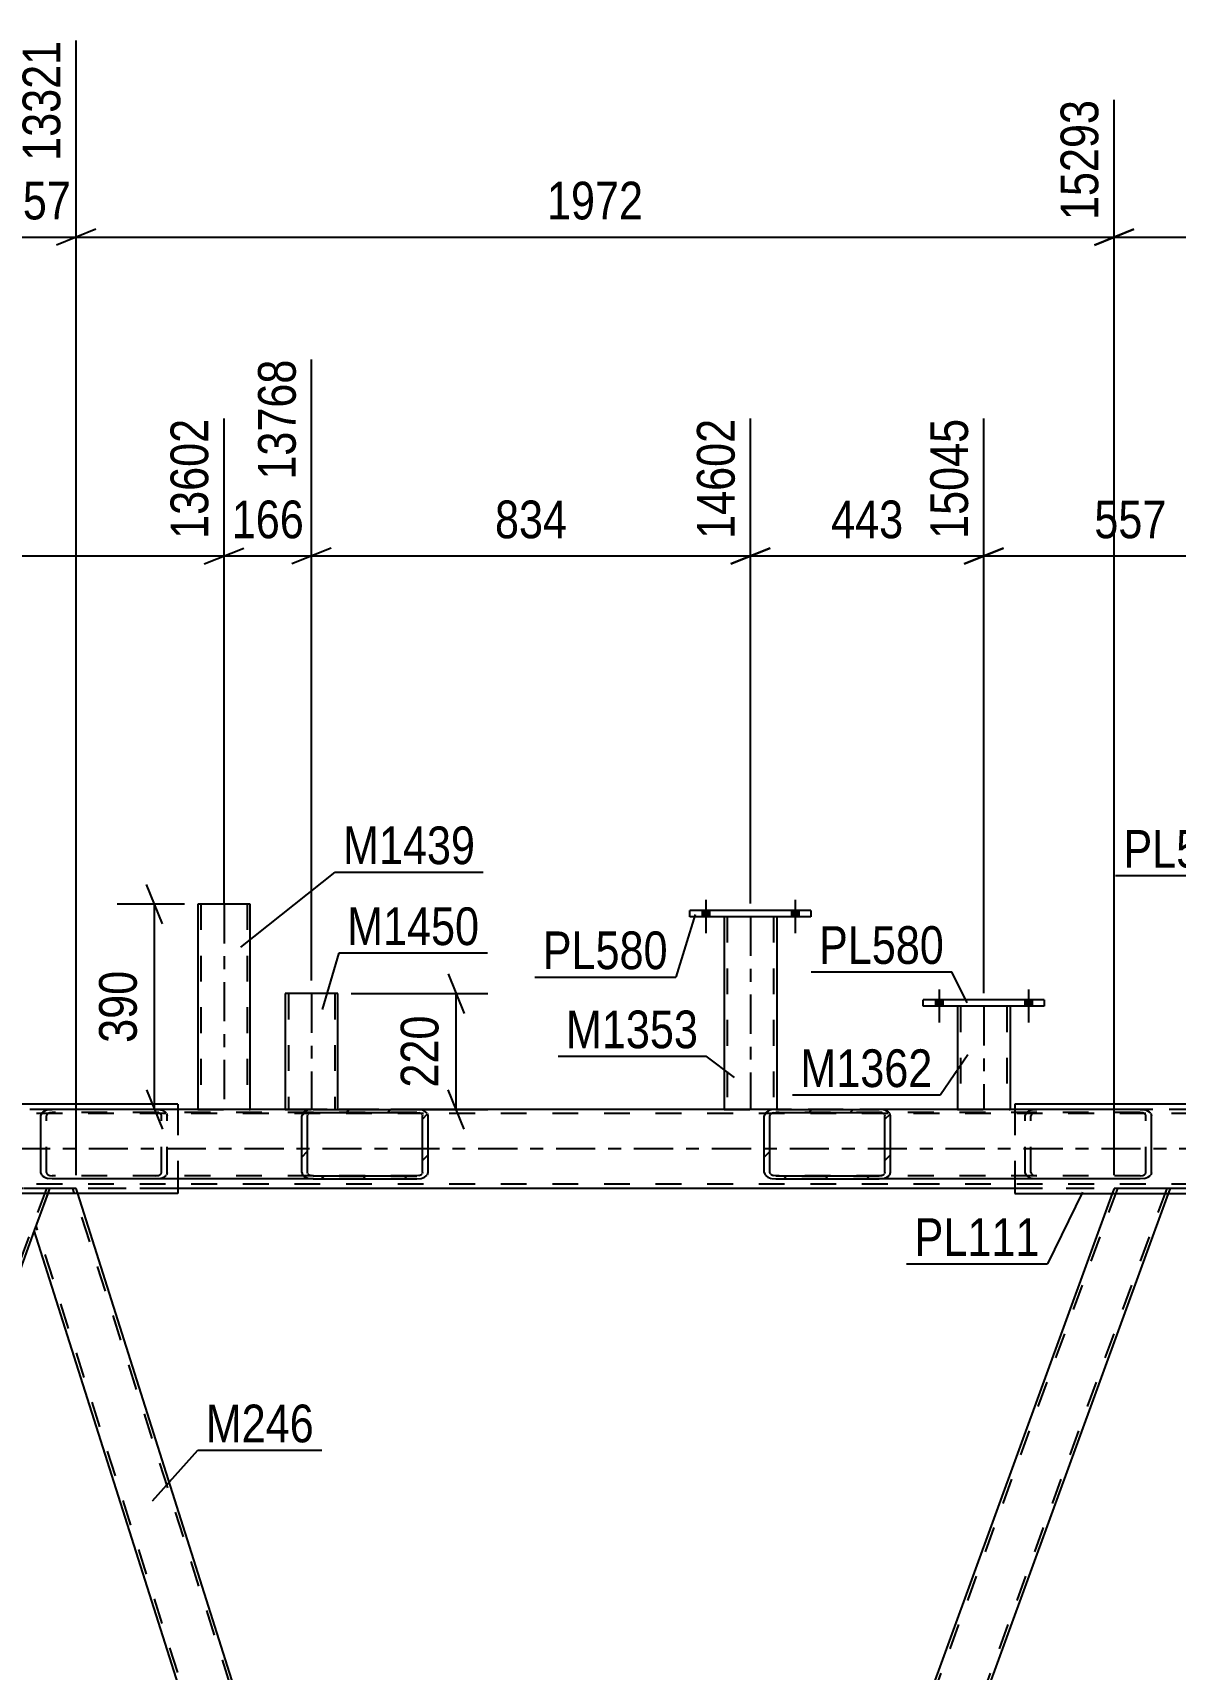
# Model space of a CAD drawing. Header units: millimetres. Extents: x -853 to 336, y -866 to -25.
# Drawn here: x -223.3 to -136.5, y -319.9 to -195.5 of the extents above; entities that cross this region are included whole.
import ezdxf

# ---------------------------------------------------------------- set-up
doc = ezdxf.new("R2010")
doc.units = ezdxf.units.MM
doc.linetypes.add('DXK_LINE_DOT2', pattern=[3.9198, 1.9599, -1.9599])
doc.linetypes.add('DXK_LINE_DOT3', pattern=[5.9187, 2.979, -0.9799, 0.9799, -0.9799])
doc.styles.add('Arial Narrow', font='ARIALN.TTF', dxfattribs={"height": 0.2})

# ---------------------------------------------------------------- blocks, each defined once
blk = doc.blocks.new('Part-570393679-12354 - 12244')
at = {"color": 2, "linetype": 'Continuous'}
for p, q in [((-170.8, -262.67), (-170.8, -277.31)), ((-166.8, -262.67), (-166.8, -277.31))]:
    blk.add_line(p, q, dxfattribs=at)
at = {"color": 7, "linetype": 'DXK_LINE_DOT2'}
for p, q in [((-166.8, -262.67), (-170.8, -262.67)), ((-170.76, -262.67), (-170.8, -262.67)), ((-170.56, -262.67), (-170.56, -277.31)), ((-167.04, -262.67), (-167.04, -277.31)), ((-170.8, -277.31), (-170.8, -277.31)), ((-170.8, -277.31), (-166.8, -277.31)), ((-166.8, -277.31), (-166.8, -277.31)), ((-166.8, -277.31), (-166.8, -277.31))]:
    blk.add_line(p, q, dxfattribs=at)
at = {"color": 7, "linetype": 'DXK_LINE_DOT3'}
blk.add_line((-168.8, -262.67), (-168.8, -277.31), dxfattribs=at)
blk = doc.blocks.new('Part-570393679-12387 - 12244')
at = {"color": 2, "linetype": 'Continuous'}
for p, q in [((-200.15, -268.51), (-204.15, -268.51)), ((-204.15, -268.51), (-204.15, -277.31)), ((-200.15, -277.31), (-200.15, -268.51))]:
    blk.add_line(p, q, dxfattribs=at)
at = {"color": 7, "linetype": 'DXK_LINE_DOT2'}
for p, q in [((-203.91, -268.51), (-203.91, -277.31)), ((-203.91, -268.51), (-203.89, -268.51)), ((-200.39, -268.51), (-200.39, -277.31)), ((-204.15, -277.31), (-204.15, -277.31)), ((-204.15, -277.31), (-200.15, -277.31)), ((-200.15, -277.31), (-200.15, -277.31)), ((-200.15, -277.31), (-200.15, -277.31))]:
    blk.add_line(p, q, dxfattribs=at)
at = {"color": 7, "linetype": 'DXK_LINE_DOT3'}
blk.add_line((-202.15, -268.51), (-202.15, -277.31), dxfattribs=at)
blk = doc.blocks.new('Part-570393679-12342 - 12244')
at = {"color": 2, "linetype": 'Continuous'}
for p, q in [((-206.8, -261.71), (-210.8, -261.71)), ((-210.8, -261.71), (-210.8, -277.31)), ((-206.8, -277.31), (-206.8, -261.71))]:
    blk.add_line(p, q, dxfattribs=at)
at = {"color": 7, "linetype": 'DXK_LINE_DOT2'}
for p, q in [((-210.56, -261.71), (-210.56, -277.31)), ((-210.56, -261.71), (-210.54, -261.71)), ((-210.54, -261.71), (-210.5, -261.71)), ((-210.5, -261.71), (-210.49, -261.71)), ((-207.04, -261.71), (-207.04, -277.31)), ((-210.8, -277.31), (-210.8, -277.31)), ((-210.8, -277.31), (-206.8, -277.31)), ((-206.8, -277.31), (-206.8, -277.31)), ((-206.8, -277.31), (-206.8, -277.31))]:
    blk.add_line(p, q, dxfattribs=at)
at = {"color": 7, "linetype": 'DXK_LINE_DOT3'}
blk.add_line((-208.8, -261.71), (-208.8, -277.31), dxfattribs=at)
blk = doc.blocks.new('Part-570393679-12349 - 12244')
at = {"color": 2, "linetype": 'Continuous'}
for p, q in [((-164.2, -262.19), (-173.4, -262.19)), ((-173.4, -262.67), (-173.4, -262.19)), ((-164.2, -262.19), (-164.2, -262.67)), ((-164.2, -262.67), (-173.4, -262.67))]:
    blk.add_line(p, q, dxfattribs=at)
blk = doc.blocks.new('Part-570393679-12443 - 12244')
at = {"color": 7, "linetype": 'DXK_LINE_DOT2'}
for p, q in [((-87.28, -277.31), (-742.57, -277.31)), ((-194.16, -277.31), (-252.01, -277.31)), ((-127.18, -277.31), (-166.88, -277.31)), ((-79.97, -277.63), (-752.89, -277.63)), ((-79.97, -282.99), (-752.89, -282.99)), ((-79.97, -283.31), (-742.57, -283.31)), ((-212.31, -283.31), (-233.86, -283.31)), ((-127.18, -283.31), (-148.72, -283.31))]:
    blk.add_line(p, q, dxfattribs=at)
at = {"color": 2, "linetype": 'Continuous'}
for p, q in [((-166.88, -277.31), (-194.16, -277.31)), ((-148.72, -283.31), (-212.31, -283.31))]:
    blk.add_line(p, q, dxfattribs=at)
at = {"color": 7, "linetype": 'DXK_LINE_DOT3'}
blk.add_line((-79.97, -280.31), (-752.89, -280.31), dxfattribs=at)
blk = doc.blocks.new('Part-570393679-12597 - 12244')
at = {"color": 2, "linetype": 'Continuous'}
for p, q in [((-146.47, -268.99), (-155.67, -268.99)), ((-155.67, -269.47), (-155.67, -268.99)), ((-146.47, -269.47), (-155.67, -269.47)), ((-146.47, -268.99), (-146.47, -269.47))]:
    blk.add_line(p, q, dxfattribs=at)
blk = doc.blocks.new('Part-570393679-12602 - 12244')
at = {"color": 2, "linetype": 'Continuous'}
for p, q in [((-153.07, -269.47), (-153.07, -277.31)), ((-149.07, -269.47), (-149.07, -277.31))]:
    blk.add_line(p, q, dxfattribs=at)
at = {"color": 7, "linetype": 'DXK_LINE_DOT2'}
for p, q in [((-149.07, -269.47), (-153.07, -269.47)), ((-153.03, -269.47), (-153.07, -269.47)), ((-152.83, -269.47), (-152.83, -277.31)), ((-149.31, -269.47), (-149.31, -277.31)), ((-153.07, -277.31), (-153.07, -277.31)), ((-153.07, -277.31), (-149.07, -277.31)), ((-149.07, -277.31), (-149.07, -277.31)), ((-149.07, -277.31), (-149.07, -277.31))]:
    blk.add_line(p, q, dxfattribs=at)
at = {"color": 7, "linetype": 'DXK_LINE_DOT3'}
blk.add_line((-151.07, -269.47), (-151.07, -277.31), dxfattribs=at)
blk = doc.blocks.new('Bolt-570393679-12637 - 12244')
at = {"linetype": 'Continuous'}
for points in [[(-171.92, -262.19), (-172.48, -262.19), (-172.48, -262.67), (-171.92, -262.67)], [(-171.92, -262.19), (-172.48, -262.19), (-172.48, -262.67), (-171.92, -262.67)], [(-165.12, -262.19), (-165.68, -262.19), (-165.68, -262.67), (-165.12, -262.67)], [(-165.12, -262.19), (-165.68, -262.19), (-165.68, -262.67), (-165.12, -262.67)]]:
    blk.add_hatch(color=1, dxfattribs=at).paths.add_polyline_path(points)
at = {"color": 1, "linetype": 'Continuous'}
for p, q in [((-172.48, -262.19), (-172.48, -262.67)), ((-172.48, -262.19), (-172.48, -262.67)), ((-172.2, -261.39), (-172.2, -263.91)), ((-172.2, -261.39), (-172.2, -263.91)), ((-171.92, -262.19), (-171.92, -262.67)), ((-171.92, -262.19), (-171.92, -262.67)), ((-165.68, -262.19), (-165.68, -262.67)), ((-165.68, -262.19), (-165.68, -262.67)), ((-165.4, -261.39), (-165.4, -263.91)), ((-165.4, -261.39), (-165.4, -263.91)), ((-165.12, -262.19), (-165.12, -262.67)), ((-165.12, -262.19), (-165.12, -262.67))]:
    blk.add_line(p, q, dxfattribs=at)
blk = doc.blocks.new('Part-570393679-12944 - 12244')
at = {"color": 2, "linetype": 'Continuous'}
for p, q in [((-148.72, -276.91), (-148.72, -277.31)), ((-127.18, -276.91), (-148.72, -276.91)), ((-127.18, -283.71), (-127.18, -276.91)), ((-148.72, -282.59), (-148.72, -283.71)), ((-148.72, -283.71), (-127.18, -283.71))]:
    blk.add_line(p, q, dxfattribs=at)
at = {"color": 7, "linetype": 'DXK_LINE_DOT2'}
blk.add_line((-148.72, -277.31), (-148.72, -282.59), dxfattribs=at)
blk = doc.blocks.new('Bolt-570393679-12654 - 12244')
at = {"linetype": 'Continuous'}
for points in [[(-154.19, -268.99), (-154.75, -268.99), (-154.75, -269.47), (-154.19, -269.47)], [(-154.19, -268.99), (-154.75, -268.99), (-154.75, -269.47), (-154.19, -269.47)], [(-147.39, -268.99), (-147.95, -268.99), (-147.95, -269.47), (-147.39, -269.47)], [(-147.39, -268.99), (-147.95, -268.99), (-147.95, -269.47), (-147.39, -269.47)]]:
    blk.add_hatch(color=1, dxfattribs=at).paths.add_polyline_path(points)
at = {"color": 1, "linetype": 'Continuous'}
for p, q in [((-154.47, -268.19), (-154.47, -270.71)), ((-154.47, -268.19), (-154.47, -270.71)), ((-147.67, -268.19), (-147.67, -270.71)), ((-147.67, -268.19), (-147.67, -270.71)), ((-154.75, -268.99), (-154.75, -269.47)), ((-154.75, -268.99), (-154.75, -269.47)), ((-154.19, -268.99), (-154.19, -269.47)), ((-154.19, -268.99), (-154.19, -269.47)), ((-147.95, -268.99), (-147.95, -269.47)), ((-147.95, -268.99), (-147.95, -269.47)), ((-147.39, -268.99), (-147.39, -269.47)), ((-147.39, -268.99), (-147.39, -269.47))]:
    blk.add_line(p, q, dxfattribs=at)
blk = doc.blocks.new('Part-570393679-12679 - 12244')
at = {"color": 7, "linetype": 'DXK_LINE_DOT2'}
for p, q in [((-222.05, -283.31), (-222.19, -283.71)), ((-220.04, -283.31), (-222.05, -283.31)), ((-183.45, -399.47), (-220.29, -283.31)), ((-219.91, -283.71), (-220.04, -283.31)), ((-186.25, -402.31), (-223.08, -286.15)), ((-186.5, -402.31), (-186.62, -401.91)), ((-184.48, -402.31), (-186.5, -402.31)), ((-184.34, -401.91), (-184.48, -402.31))]:
    blk.add_line(p, q, dxfattribs=at)
at = {"color": 2, "linetype": 'Continuous'}
for p, q in [((-222.19, -283.71), (-223.22, -286.51)), ((-183.32, -399.1), (-219.91, -283.71)), ((-186.62, -401.91), (-223.22, -286.51)), ((-183.32, -399.1), (-184.34, -401.91))]:
    blk.add_line(p, q, dxfattribs=at)
blk = doc.blocks.new('Part-570393679-12695 - 12244')
at = {"color": 7, "linetype": 'DXK_LINE_DOT2'}
for p, q in [((-226.05, -283.31), (-269.36, -402.31)), ((-222.3, -283.31), (-265.62, -402.31)), ((-226.31, -283.31), (-226.45, -283.71)), ((-222.05, -283.31), (-226.31, -283.31)), ((-226.31, -283.31), (-226.27, -283.31)), ((-222.05, -283.31), (-223.22, -286.51)), ((-268.45, -399.1), (-269.62, -402.31)), ((-265.36, -402.31), (-269.62, -402.31)), ((-265.22, -401.91), (-265.36, -402.31))]:
    blk.add_line(p, q, dxfattribs=at)
at = {"color": 2, "linetype": 'Continuous'}
for p, q in [((-226.45, -283.71), (-268.45, -399.1)), ((-223.22, -286.51), (-265.22, -401.91))]:
    blk.add_line(p, q, dxfattribs=at)
blk = doc.blocks.new('Part-570393679-12703 - 12244')
at = {"color": 7, "linetype": 'DXK_LINE_DOT2'}
for p, q in [((-140.92, -283.31), (-184.23, -402.31)), ((-137.17, -283.31), (-180.48, -402.31)), ((-141.17, -283.31), (-141.32, -283.71)), ((-136.92, -283.31), (-141.17, -283.31)), ((-141.17, -283.31), (-141.13, -283.31)), ((-136.92, -283.31), (-137.06, -283.71)), ((-183.32, -399.1), (-184.48, -402.31)), ((-180.23, -402.31), (-184.48, -402.31)), ((-180.08, -401.91), (-180.23, -402.31))]:
    blk.add_line(p, q, dxfattribs=at)
at = {"color": 2, "linetype": 'Continuous'}
for p, q in [((-141.32, -283.71), (-183.32, -399.1)), ((-137.06, -283.71), (-180.08, -401.91))]:
    blk.add_line(p, q, dxfattribs=at)
blk = doc.blocks.new('Part-570393679-12706 - 12244')
at = {"linetype": 'Continuous'}
h = blk.add_hatch(dxfattribs=at)
h.set_pattern_fill('', scale=0.7, style=0, pattern_type=0)
h.set_pattern_definition([(45, (-167.7536, -277.7892), (-1.57154, 1.57154), [])])
h.paths.add_polyline_path([(-167.69, -277.61), (-167.75, -277.79), (-167.75, -282.11), (-167.69, -282.29), (-167.5, -282.45), (-167.21, -282.55), (-166.88, -282.59), (-159.02, -282.59), (-158.68, -282.55), (-158.4, -282.45), (-158.21, -282.29), (-158.15, -282.11), (-158.15, -277.79), (-158.21, -277.61), (-158.4, -277.45), (-158.68, -277.35), (-159.02, -277.31), (-166.88, -277.31), (-167.21, -277.35), (-167.5, -277.45)])
h.paths.add_polyline_path([(-167.05, -277.57), (-166.88, -277.55), (-159.02, -277.55), (-158.85, -277.57), (-158.71, -277.62), (-158.62, -277.7), (-158.58, -277.79), (-158.58, -282.11), (-158.62, -282.2), (-158.71, -282.28), (-158.85, -282.33), (-159.02, -282.35), (-166.88, -282.35), (-167.05, -282.33), (-167.19, -282.28), (-167.28, -282.2), (-167.32, -282.11), (-167.32, -277.79), (-167.28, -277.7), (-167.19, -277.62)])
at = {"color": 2, "linetype": 'Continuous'}
for p, q in [((-166.88, -277.31), (-167.21, -277.35)), ((-166.88, -277.31), (-159.02, -277.31)), ((-139.19, -277.31), (-159.02, -277.31)), ((-158.68, -277.35), (-159.02, -277.31)), ((-139.19, -277.31), (-138.86, -277.35)), ((-167.69, -277.61), (-167.75, -277.79)), ((-167.75, -282.11), (-167.75, -277.79)), ((-167.32, -277.79), (-167.28, -277.7)), ((-167.32, -282.11), (-167.32, -277.79)), ((-167.05, -277.57), (-166.88, -277.55)), ((-166.88, -277.55), (-159.02, -277.55)), ((-159.02, -277.55), (-158.85, -277.57)), ((-158.62, -277.7), (-158.58, -277.79)), ((-158.58, -282.11), (-158.58, -277.79)), ((-158.15, -277.79), (-158.21, -277.61)), ((-158.15, -282.11), (-158.15, -277.79)), ((-138.38, -277.61), (-138.32, -277.79)), ((-138.32, -282.11), (-138.32, -277.79)), ((-167.75, -282.11), (-167.69, -282.29)), ((-167.28, -282.2), (-167.32, -282.11)), ((-158.58, -282.11), (-158.62, -282.2)), ((-158.21, -282.29), (-158.15, -282.11)), ((-138.32, -282.11), (-138.38, -282.29)), ((-167.21, -282.55), (-166.88, -282.59)), ((-166.88, -282.35), (-167.05, -282.33)), ((-166.88, -282.35), (-159.02, -282.35)), ((-166.88, -282.59), (-159.02, -282.59)), ((-158.85, -282.33), (-159.02, -282.35)), ((-159.02, -282.59), (-158.68, -282.55)), ((-139.19, -282.59), (-159.02, -282.59)), ((-138.86, -282.55), (-139.19, -282.59))]:
    blk.add_line(p, q, dxfattribs=at)
at = {"color": 7, "linetype": 'DXK_LINE_DOT2'}
for p, q in [((-166.88, -277.31), (-159.02, -277.31)), ((-147.39, -277.35), (-147.05, -277.31)), ((-139.19, -277.55), (-166.88, -277.55)), ((-147.92, -277.79), (-147.86, -277.61)), ((-147.92, -282.11), (-147.92, -277.79)), ((-147.45, -277.7), (-147.49, -277.79)), ((-147.49, -282.11), (-147.49, -277.79)), ((-147.05, -277.55), (-147.22, -277.57)), ((-139.02, -277.57), (-139.19, -277.55)), ((-138.75, -277.79), (-138.79, -277.7)), ((-138.75, -282.11), (-138.75, -277.79)), ((-147.86, -282.29), (-147.92, -282.11)), ((-147.49, -282.11), (-147.45, -282.2)), ((-138.79, -282.2), (-138.75, -282.11)), ((-139.19, -282.35), (-166.88, -282.35)), ((-159.02, -282.59), (-166.88, -282.59)), ((-147.05, -282.59), (-147.39, -282.55)), ((-147.22, -282.33), (-147.05, -282.35)), ((-139.19, -282.35), (-139.02, -282.33))]:
    blk.add_line(p, q, dxfattribs=at)
at = {"color": 2, "linetype": 'Continuous'}
for centre, radius, start, end in [((-167.08, -278.15), 0.817, 99.5182, 138.0639), ((-158.82, -278.15), 0.817, 41.9363, 80.4819), ((-138.99, -278.15), 0.817, 41.9363, 80.4819), ((-166.98, -277.97), 0.409, 99.5182, 138.0639), ((-158.92, -277.97), 0.409, 41.9363, 80.4819), ((-167.08, -281.75), 0.817, 221.9363, 260.4819), ((-166.98, -281.93), 0.409, 221.9363, 260.4819), ((-158.92, -281.93), 0.409, 279.5182, 318.0639), ((-158.82, -281.75), 0.817, 279.5182, 318.0639), ((-138.99, -281.75), 0.817, 279.5182, 318.0639)]:
    blk.add_arc(centre, radius, start, end, dxfattribs=at)
at = {"color": 7, "linetype": 'DXK_LINE_DOT2'}
for centre, radius, start, end in [((-147.25, -278.15), 0.817, 99.5182, 138.0639), ((-147.15, -277.97), 0.409, 99.5182, 138.0639), ((-139.09, -277.97), 0.409, 41.9363, 80.4819), ((-147.25, -281.75), 0.817, 221.9363, 260.4819), ((-147.15, -281.93), 0.409, 221.9363, 260.4819), ((-139.09, -281.93), 0.409, 279.5182, 318.0639)]:
    blk.add_arc(centre, radius, start, end, dxfattribs=at)
blk = doc.blocks.new('Part-570393679-12799 - 12244')
at = {"linetype": 'Continuous'}
h = blk.add_hatch(dxfattribs=at)
h.set_pattern_fill('', scale=0.7, style=0, pattern_type=0)
h.set_pattern_definition([(45, (-202.8916, -277.7892), (-1.57154, 1.57154), [])])
h.paths.add_polyline_path([(-202.83, -277.61), (-202.89, -277.79), (-202.89, -282.11), (-202.83, -282.29), (-202.64, -282.45), (-202.35, -282.55), (-202.02, -282.59), (-194.16, -282.59), (-193.82, -282.55), (-193.54, -282.45), (-193.35, -282.29), (-193.28, -282.11), (-193.28, -277.79), (-193.35, -277.61), (-193.54, -277.45), (-193.82, -277.35), (-194.16, -277.31), (-202.02, -277.31), (-202.35, -277.35), (-202.64, -277.45)])
h.paths.add_polyline_path([(-202.19, -277.57), (-202.02, -277.55), (-194.16, -277.55), (-193.99, -277.57), (-193.85, -277.62), (-193.75, -277.7), (-193.72, -277.79), (-193.72, -282.11), (-193.75, -282.2), (-193.85, -282.28), (-193.99, -282.33), (-194.16, -282.35), (-202.02, -282.35), (-202.19, -282.33), (-202.33, -282.28), (-202.42, -282.2), (-202.45, -282.11), (-202.45, -277.79), (-202.42, -277.7), (-202.33, -277.62)])
at = {"color": 2, "linetype": 'Continuous'}
for p, q in [((-222.18, -277.35), (-221.85, -277.31)), ((-202.02, -277.31), (-221.85, -277.31)), ((-202.02, -277.31), (-202.35, -277.35)), ((-202.02, -277.31), (-194.16, -277.31)), ((-193.82, -277.35), (-194.16, -277.31)), ((-222.72, -277.79), (-222.65, -277.61)), ((-222.72, -282.11), (-222.72, -277.79)), ((-202.83, -277.61), (-202.89, -277.79)), ((-202.89, -282.11), (-202.89, -277.79)), ((-202.45, -277.79), (-202.42, -277.7)), ((-202.45, -282.11), (-202.45, -277.79)), ((-202.19, -277.57), (-202.02, -277.55)), ((-202.02, -277.55), (-194.16, -277.55)), ((-194.16, -277.55), (-193.99, -277.57)), ((-193.75, -277.7), (-193.72, -277.79)), ((-193.72, -282.11), (-193.72, -277.79)), ((-193.28, -277.79), (-193.35, -277.61)), ((-193.28, -282.11), (-193.28, -277.79)), ((-222.65, -282.29), (-222.72, -282.11)), ((-202.89, -282.11), (-202.83, -282.29)), ((-202.42, -282.2), (-202.45, -282.11)), ((-193.72, -282.11), (-193.75, -282.2)), ((-193.35, -282.29), (-193.28, -282.11)), ((-221.85, -282.59), (-222.18, -282.55)), ((-202.02, -282.59), (-221.85, -282.59)), ((-202.35, -282.55), (-202.02, -282.59)), ((-202.02, -282.35), (-202.19, -282.33)), ((-202.02, -282.35), (-194.16, -282.35)), ((-202.02, -282.59), (-194.16, -282.59)), ((-193.99, -282.33), (-194.16, -282.35)), ((-194.16, -282.59), (-193.82, -282.55))]:
    blk.add_line(p, q, dxfattribs=at)
at = {"color": 7, "linetype": 'DXK_LINE_DOT2'}
for p, q in [((-213.99, -277.31), (-213.65, -277.35)), ((-194.16, -277.31), (-202.02, -277.31)), ((-222.25, -277.7), (-222.28, -277.79)), ((-222.28, -282.11), (-222.28, -277.79)), ((-221.85, -277.55), (-222.01, -277.57)), ((-194.16, -277.55), (-221.85, -277.55)), ((-213.82, -277.57), (-213.99, -277.55)), ((-213.55, -277.79), (-213.58, -277.7)), ((-213.55, -282.11), (-213.55, -277.79)), ((-213.18, -277.61), (-213.11, -277.79)), ((-213.11, -282.11), (-213.11, -277.79)), ((-222.28, -282.11), (-222.25, -282.2)), ((-213.58, -282.2), (-213.55, -282.11)), ((-213.11, -282.11), (-213.18, -282.29)), ((-222.01, -282.33), (-221.85, -282.35)), ((-194.16, -282.35), (-221.85, -282.35)), ((-213.99, -282.35), (-213.82, -282.33)), ((-213.65, -282.55), (-213.99, -282.59)), ((-194.16, -282.59), (-202.02, -282.59))]:
    blk.add_line(p, q, dxfattribs=at)
at = {"color": 2, "linetype": 'Continuous'}
for centre, radius, start, end in [((-222.05, -278.15), 0.817, 99.5182, 138.0639), ((-202.22, -278.15), 0.817, 99.5182, 138.0639), ((-193.96, -278.15), 0.817, 41.9363, 80.4819), ((-202.12, -277.97), 0.409, 99.5182, 138.0639), ((-194.06, -277.97), 0.409, 41.9363, 80.4819), ((-222.05, -281.75), 0.817, 221.9363, 260.4819), ((-202.22, -281.75), 0.817, 221.9363, 260.4819), ((-202.12, -281.93), 0.409, 221.9363, 260.4819), ((-194.06, -281.93), 0.409, 279.5182, 318.0639), ((-193.96, -281.75), 0.817, 279.5182, 318.0639)]:
    blk.add_arc(centre, radius, start, end, dxfattribs=at)
at = {"color": 7, "linetype": 'DXK_LINE_DOT2'}
for centre, radius, start, end in [((-213.79, -278.15), 0.817, 41.9363, 80.4819), ((-221.95, -277.97), 0.409, 99.5182, 138.0639), ((-213.89, -277.97), 0.409, 41.9363, 80.4819), ((-221.95, -281.93), 0.409, 221.9363, 260.4819), ((-213.89, -281.93), 0.409, 279.5182, 318.0639), ((-213.79, -281.75), 0.817, 279.5182, 318.0639)]:
    blk.add_arc(centre, radius, start, end, dxfattribs=at)
blk = doc.blocks.new('Part-570393679-12939 - 12244')
at = {"color": 2, "linetype": 'Continuous'}
for p, q in [((-233.86, -276.91), (-233.86, -277.31)), ((-212.31, -276.91), (-233.86, -276.91)), ((-212.31, -276.91), (-212.31, -277.31)), ((-233.86, -282.59), (-233.86, -283.71)), ((-212.31, -282.59), (-212.31, -283.71)), ((-212.31, -283.71), (-233.86, -283.71))]:
    blk.add_line(p, q, dxfattribs=at)
at = {"color": 7, "linetype": 'DXK_LINE_DOT2'}
for p, q in [((-233.86, -277.31), (-233.86, -282.59)), ((-212.31, -277.31), (-212.31, -282.59))]:
    blk.add_line(p, q, dxfattribs=at)
blk = doc.blocks.new('StraightDimension-570393679-19883 - 12244')
at = {"color": 7, "linetype": 'Continuous'}
for p, q in [((-202.15, -267.51), (-202.15, -220.31)), ((-208.8, -261.67), (-208.8, -224.81)), ((-210.3, -235.85), (-207.3, -234.65)), ((-200.65, -234.65), (-203.65, -235.85)), ((-208.8, -235.25), (-202.15, -235.25))]:
    blk.add_line(p, q, dxfattribs=at)
at = {"color": 0}
blk.add_wipeout([(-202.13, -234.5), (-202.13, -230.3), (-208.81, -230.3), (-208.81, -234.5)], dxfattribs=at)
at = {"color": 3, "style": 'Arial Narrow'}
blk.add_text('166', height=2.863, dxfattribs=at).set_placement((-208.21, -233.9))
at = {"color": 0, "linetype": 'Continuous'}
blk.add_wipeout([(-202.75, -219.71), (-206.95, -219.71), (-206.95, -230.05), (-202.75, -230.05)], dxfattribs=at)
at = {"color": 3, "linetype": 'Continuous', "style": 'Arial Narrow'}
blk.add_text('13768', height=2.863, rotation=90.0002, dxfattribs=at).set_placement((-203.35, -229.45))
blk = doc.blocks.new('StraightDimension-570393679-14147 - 12244')
at = {"color": 7, "linetype": 'Continuous'}
for p, q in [((-220.04, -282.31), (-220.04, -196.08)), ((-226.31, -282.31), (-226.31, -200.58)), ((-227.81, -211.62), (-224.81, -210.42)), ((-226.31, -211.02), (-220.04, -211.02)), ((-218.54, -210.42), (-221.54, -211.62))]:
    blk.add_line(p, q, dxfattribs=at)
at = {"color": 0}
blk.add_wipeout([(-219.83, -210.27), (-219.83, -206.07), (-226.51, -206.07), (-226.51, -210.27)], dxfattribs=at)
at = {"color": 3, "style": 'Arial Narrow'}
blk.add_text('157', height=2.863, dxfattribs=at).set_placement((-225.91, -209.67))
at = {"color": 0, "linetype": 'Continuous'}
blk.add_wipeout([(-220.64, -195.48), (-224.84, -195.48), (-224.84, -205.82), (-220.64, -205.82)], dxfattribs=at)
at = {"color": 3, "linetype": 'Continuous', "style": 'Arial Narrow'}
blk.add_text('13321', height=2.863, rotation=90.0002, dxfattribs=at).set_placement((-221.24, -205.22))
blk = doc.blocks.new('StraightDimension-570393679-13631 - 12244')
at = {"color": 7, "linetype": 'Continuous'}
for p, q in [((-213.48, -263.21), (-214.68, -260.21)), ((-211.8, -261.71), (-216.93, -261.71)), ((-214.08, -277.31), (-214.08, -261.71)), ((-214.68, -275.81), (-213.48, -278.81)), ((-211.8, -277.31), (-216.93, -277.31))]:
    blk.add_line(p, q, dxfattribs=at)
at = {"color": 0}
blk.add_wipeout([(-214.83, -266.17), (-219.03, -266.17), (-219.03, -272.85), (-214.83, -272.85)], dxfattribs=at)
at = {"color": 3, "style": 'Arial Narrow'}
blk.add_text('390', height=2.863, rotation=90.0002, dxfattribs=at).set_placement((-215.43, -272.25))
blk = doc.blocks.new('StraightDimension-570393679-19880 - 12244')
at = {"color": 7, "linetype": 'Continuous'}
for p, q in [((-151.07, -268.47), (-151.07, -224.81)), ((-128.8, -261.67), (-128.8, -224.81)), ((-149.57, -234.65), (-152.57, -235.85)), ((-130.3, -235.85), (-127.3, -234.65)), ((-151.07, -235.25), (-128.8, -235.25))]:
    blk.add_line(p, q, dxfattribs=at)
at = {"color": 0}
blk.add_wipeout([(-136.59, -234.5), (-136.59, -230.3), (-143.27, -230.3), (-143.27, -234.5)], dxfattribs=at)
at = {"color": 3, "style": 'Arial Narrow'}
blk.add_text('557', height=2.863, dxfattribs=at).set_placement((-142.67, -233.9))
at = {"color": 0, "linetype": 'Continuous'}
blk.add_wipeout([(-129.4, -224.21), (-133.6, -224.21), (-133.6, -234.55), (-129.4, -234.55)], dxfattribs=at)
at = {"color": 3, "linetype": 'Continuous', "style": 'Arial Narrow'}
blk.add_text('15602', height=2.863, rotation=90.0002, dxfattribs=at).set_placement((-130, -233.95))
blk = doc.blocks.new('StraightDimension-570393679-13620 - 12244')
at = {"color": 7, "linetype": 'Continuous'}
for p, q in [((-191.76, -267.01), (-190.56, -270.01)), ((-199.15, -268.51), (-188.76, -268.51)), ((-191.16, -277.31), (-191.16, -268.51)), ((-190.56, -278.81), (-191.76, -275.81)), ((-199.15, -277.31), (-188.76, -277.31))]:
    blk.add_line(p, q, dxfattribs=at)
at = {"color": 0}
blk.add_wipeout([(-191.91, -269.57), (-196.11, -269.57), (-196.11, -276.25), (-191.91, -276.25)], dxfattribs=at)
at = {"color": 3, "style": 'Arial Narrow'}
blk.add_text('220', height=2.863, rotation=90.0002, dxfattribs=at).set_placement((-192.51, -275.65))
blk = doc.blocks.new('StraightDimension-570393679-19882 - 12244')
at = {"color": 7, "linetype": 'Continuous'}
for p, q in [((-202.15, -267.51), (-202.15, -220.31)), ((-168.8, -261.67), (-168.8, -224.81)), ((-200.65, -234.65), (-203.65, -235.85)), ((-170.3, -235.85), (-167.3, -234.65)), ((-202.15, -235.25), (-168.8, -235.25))]:
    blk.add_line(p, q, dxfattribs=at)
at = {"color": 0}
blk.add_wipeout([(-182.13, -234.5), (-182.13, -230.3), (-188.81, -230.3), (-188.81, -234.5)], dxfattribs=at)
at = {"color": 3, "style": 'Arial Narrow'}
blk.add_text('834', height=2.863, dxfattribs=at).set_placement((-188.21, -233.9))
at = {"color": 0, "linetype": 'Continuous'}
blk.add_wipeout([(-169.4, -224.21), (-173.6, -224.21), (-173.6, -234.55), (-169.4, -234.55)], dxfattribs=at)
at = {"color": 3, "linetype": 'Continuous', "style": 'Arial Narrow'}
blk.add_text('14602', height=2.863, rotation=90.0002, dxfattribs=at).set_placement((-170, -233.95))
blk = doc.blocks.new('StraightDimension-570393679-14165 - 12244')
at = {"color": 7, "linetype": 'Continuous'}
for p, q in [((-220.04, -282.31), (-220.04, -196.08)), ((-141.17, -282.31), (-141.17, -200.58)), ((-218.54, -210.42), (-221.54, -211.62)), ((-220.04, -211.02), (-141.17, -211.02)), ((-142.67, -211.62), (-139.67, -210.42))]:
    blk.add_line(p, q, dxfattribs=at)
at = {"color": 0}
blk.add_wipeout([(-176.35, -210.27), (-176.35, -206.07), (-184.86, -206.07), (-184.86, -210.27)], dxfattribs=at)
at = {"color": 3, "style": 'Arial Narrow'}
blk.add_text('1972', height=2.863, dxfattribs=at).set_placement((-184.26, -209.67))
at = {"color": 0, "linetype": 'Continuous'}
blk.add_wipeout([(-141.77, -199.98), (-145.97, -199.98), (-145.97, -210.32), (-141.77, -210.32)], dxfattribs=at)
at = {"color": 3, "linetype": 'Continuous', "style": 'Arial Narrow'}
blk.add_text('15293', height=2.863, rotation=90.0002, dxfattribs=at).set_placement((-142.37, -209.72))
blk = doc.blocks.new('StraightDimension-570393679-14183 - 12244')
at = {"color": 7, "linetype": 'Continuous'}
for p, q in [((-141.17, -282.31), (-141.17, -200.58)), ((-79.97, -276.31), (-79.97, -200.58)), ((-139.67, -210.42), (-142.67, -211.62)), ((-141.17, -211.02), (-79.97, -211.02)), ((-81.47, -211.62), (-78.47, -210.42))]:
    blk.add_line(p, q, dxfattribs=at)
at = {"color": 0}
blk.add_wipeout([(-106.31, -210.27), (-106.31, -206.07), (-114.83, -206.07), (-114.83, -210.27)], dxfattribs=at)
at = {"color": 3, "style": 'Arial Narrow'}
blk.add_text('1530', height=2.863, dxfattribs=at).set_placement((-114.23, -209.67))
at = {"color": 0, "linetype": 'Continuous'}
blk.add_wipeout([(-80.57, -199.98), (-84.77, -199.98), (-84.77, -210.32), (-80.57, -210.32)], dxfattribs=at)
at = {"color": 3, "linetype": 'Continuous', "style": 'Arial Narrow'}
blk.add_text('16823', height=2.863, rotation=90.0002, dxfattribs=at).set_placement((-81.17, -209.72))
blk = doc.blocks.new('StraightDimension-570393679-19881 - 12244')
at = {"color": 7, "linetype": 'Continuous'}
for p, q in [((-168.8, -261.67), (-168.8, -224.81)), ((-151.07, -268.47), (-151.07, -224.81)), ((-167.3, -234.65), (-170.3, -235.85)), ((-152.57, -235.85), (-149.57, -234.65)), ((-168.8, -235.25), (-151.07, -235.25))]:
    blk.add_line(p, q, dxfattribs=at)
at = {"color": 0}
blk.add_wipeout([(-156.59, -234.5), (-156.59, -230.3), (-163.27, -230.3), (-163.27, -234.5)], dxfattribs=at)
at = {"color": 3, "style": 'Arial Narrow'}
blk.add_text('443', height=2.863, dxfattribs=at).set_placement((-162.67, -233.9))
at = {"color": 0, "linetype": 'Continuous'}
blk.add_wipeout([(-151.67, -224.21), (-155.87, -224.21), (-155.87, -234.55), (-151.67, -234.55)], dxfattribs=at)
at = {"color": 3, "linetype": 'Continuous', "style": 'Arial Narrow'}
blk.add_text('15045', height=2.863, rotation=90.0002, dxfattribs=at).set_placement((-152.27, -233.95))
blk = doc.blocks.new('StraightDimension-570393679-19884 - 12244')
at = {"color": 7, "linetype": 'Continuous'}
for p, q in [((-248.8, -260.71), (-248.8, -220.31)), ((-208.8, -261.67), (-208.8, -224.81)), ((-247.3, -234.65), (-250.3, -235.85)), ((-210.3, -235.85), (-207.3, -234.65)), ((-248.8, -235.25), (-208.8, -235.25))]:
    blk.add_line(p, q, dxfattribs=at)
at = {"color": 0}
blk.add_wipeout([(-224.54, -234.5), (-224.54, -230.3), (-233.05, -230.3), (-233.05, -234.5)], dxfattribs=at)
at = {"color": 3, "style": 'Arial Narrow'}
blk.add_text('1000', height=2.863, dxfattribs=at).set_placement((-232.45, -233.9))
at = {"color": 0, "linetype": 'Continuous'}
blk.add_wipeout([(-209.4, -224.21), (-213.6, -224.21), (-213.6, -234.55), (-209.4, -234.55)], dxfattribs=at)
at = {"color": 3, "linetype": 'Continuous', "style": 'Arial Narrow'}
blk.add_text('13602', height=2.863, rotation=90.0002, dxfattribs=at).set_placement((-210, -233.95))
blk = doc.blocks.new('Mark-570393679-12940 - 12244')
at = {"color": 0}
blk.add_wipeout([(-146.83, -288.45), (-146.83, -285.45), (-156.33, -285.45), (-156.33, -288.45)], dxfattribs=at)
blk.add_wipeout([(-146.83, -288.45), (-146.83, -285.45), (-156.33, -285.45), (-156.33, -288.45)], dxfattribs=at)
at = {"color": 30, "linetype": 'Continuous'}
for p in [(-143.58, -283.6), (-156.93, -289.05)]:
    blk.add_line(p, (-146.23, -289.05), dxfattribs=at)
at = {"color": 3, "style": 'Arial Narrow'}
blk.add_text('PL111', height=2.863, dxfattribs=at).set_placement((-156.33, -288.45))
blk = doc.blocks.new('Mark-570393679-12675 - 12244')
at = {"color": 0}
blk.add_wipeout([(-201.96, -302.61), (-201.96, -299.61), (-210.19, -299.61), (-210.19, -302.61)], dxfattribs=at)
blk.add_wipeout([(-201.96, -302.61), (-201.96, -299.61), (-210.19, -299.61), (-210.19, -302.61)], dxfattribs=at)
at = {"color": 30, "linetype": 'Continuous'}
for p, q in [((-214.23, -307.06), (-210.79, -303.21)), ((-210.79, -303.21), (-201.36, -303.21))]:
    blk.add_line(p, q, dxfattribs=at)
at = {"color": 3, "style": 'Arial Narrow'}
blk.add_text('M246', height=2.863, dxfattribs=at).set_placement((-210.19, -302.61))
blk = doc.blocks.new('Mark-570393679-12338 - 12244')
at = {"color": 0}
blk.add_wipeout([(-189.71, -258.67), (-189.71, -255.67), (-199.76, -255.67), (-199.76, -258.67)], dxfattribs=at)
blk.add_wipeout([(-189.71, -258.67), (-189.71, -255.67), (-199.76, -255.67), (-199.76, -258.67)], dxfattribs=at)
at = {"color": 30, "linetype": 'Continuous'}
for p, q in [((-207.52, -264.97), (-200.36, -259.27)), ((-200.36, -259.27), (-189.11, -259.27))]:
    blk.add_line(p, q, dxfattribs=at)
at = {"color": 3, "style": 'Arial Narrow'}
blk.add_text('M1439', height=2.863, dxfattribs=at).set_placement((-199.76, -258.67))
blk = doc.blocks.new('Mark-570393679-12350 - 12244')
at = {"color": 0}
blk.add_wipeout([(-172.77, -272.66), (-172.77, -269.66), (-182.82, -269.66), (-182.82, -272.66)], dxfattribs=at)
blk.add_wipeout([(-172.77, -272.66), (-172.77, -269.66), (-182.82, -269.66), (-182.82, -272.66)], dxfattribs=at)
at = {"color": 30, "linetype": 'Continuous'}
for p in [(-183.42, -273.26), (-170.02, -274.88)]:
    blk.add_line(p, (-172.17, -273.26), dxfattribs=at)
at = {"color": 3, "style": 'Arial Narrow'}
blk.add_text('M1353', height=2.863, dxfattribs=at).set_placement((-182.82, -272.66))
blk = doc.blocks.new('Mark-570393679-12383 - 12244')
at = {"color": 0}
blk.add_wipeout([(-189.39, -264.82), (-189.39, -261.82), (-199.45, -261.82), (-199.45, -264.82)], dxfattribs=at)
blk.add_wipeout([(-189.39, -264.82), (-189.39, -261.82), (-199.45, -261.82), (-199.45, -264.82)], dxfattribs=at)
at = {"color": 30, "linetype": 'Continuous'}
for p, q in [((-201.31, -269.71), (-200.05, -265.42)), ((-200.05, -265.42), (-188.79, -265.42))]:
    blk.add_line(p, q, dxfattribs=at)
at = {"color": 3, "style": 'Arial Narrow'}
blk.add_text('M1450', height=2.863, dxfattribs=at).set_placement((-199.45, -264.82))
blk = doc.blocks.new('Mark-570393679-12345 - 12244')
at = {"color": 0}
blk.add_wipeout([(-175.08, -266.65), (-175.08, -263.65), (-184.58, -263.65), (-184.58, -266.65)], dxfattribs=at)
blk.add_wipeout([(-175.08, -266.65), (-175.08, -263.65), (-184.58, -263.65), (-184.58, -266.65)], dxfattribs=at)
at = {"color": 30, "linetype": 'Continuous'}
for p in [(-173.01, -262.5), (-185.18, -267.25)]:
    blk.add_line(p, (-174.48, -267.25), dxfattribs=at)
at = {"color": 3, "style": 'Arial Narrow'}
blk.add_text('PL580', height=2.863, dxfattribs=at).set_placement((-184.58, -266.65))
blk = doc.blocks.new('Mark-570393679-12593 - 12244')
at = {"color": 0}
blk.add_wipeout([(-154.09, -266.25), (-154.09, -263.25), (-163.59, -263.25), (-163.59, -266.25)], dxfattribs=at)
blk.add_wipeout([(-154.09, -266.25), (-154.09, -263.25), (-163.59, -263.25), (-163.59, -266.25)], dxfattribs=at)
at = {"color": 30, "linetype": 'Continuous'}
for p in [(-164.19, -266.85), (-152.34, -269.2)]:
    blk.add_line(p, (-153.49, -266.85), dxfattribs=at)
at = {"color": 3, "style": 'Arial Narrow'}
blk.add_text('PL580', height=2.863, dxfattribs=at).set_placement((-163.59, -266.25))
blk = doc.blocks.new('Mark-570393679-12598 - 12244')
at = {"color": 0}
blk.add_wipeout([(-154.96, -275.61), (-154.96, -272.61), (-165.01, -272.61), (-165.01, -275.61)], dxfattribs=at)
blk.add_wipeout([(-154.96, -275.61), (-154.96, -272.61), (-165.01, -272.61), (-165.01, -275.61)], dxfattribs=at)
at = {"color": 30, "linetype": 'Continuous'}
for p in [(-152.28, -273.16), (-165.61, -276.21)]:
    blk.add_line(p, (-154.36, -276.21), dxfattribs=at)
at = {"color": 3, "style": 'Arial Narrow'}
blk.add_text('M1362', height=2.863, dxfattribs=at).set_placement((-165.01, -275.61))
blk = doc.blocks.new('Mark-570393679-12908 - 12244')
at = {"color": 0}
blk.add_wipeout([(-130.95, -258.94), (-130.95, -255.94), (-140.46, -255.94), (-140.46, -258.94)], dxfattribs=at)
blk.add_wipeout([(-130.95, -258.94), (-130.95, -255.94), (-140.46, -255.94), (-140.46, -258.94)], dxfattribs=at)
at = {"color": 30, "linetype": 'Continuous'}
for p in [(-141.06, -259.54), (-129.29, -262.33)]:
    blk.add_line(p, (-130.35, -259.54), dxfattribs=at)
at = {"color": 3, "style": 'Arial Narrow'}
blk.add_text('PL580', height=2.863, dxfattribs=at).set_placement((-140.46, -258.94))

msp = doc.modelspace()

# ---------------------------------------------------------------- block references
for name in ['Part-570393679-12342 - 12244', 'Part-570393679-12349 - 12244', 'Bolt-570393679-12637 - 12244', 'Part-570393679-12354 - 12244', 'Part-570393679-12387 - 12244', 'Bolt-570393679-12654 - 12244', 'Part-570393679-12597 - 12244', 'Part-570393679-12602 - 12244', 'Part-570393679-12443 - 12244', 'Part-570393679-12939 - 12244', 'Part-570393679-12799 - 12244', 'Part-570393679-12706 - 12244', 'Part-570393679-12944 - 12244', 'Part-570393679-12695 - 12244', 'Part-570393679-12679 - 12244', 'Part-570393679-12703 - 12244']:
    msp.add_blockref(name, (0, 0))

# ---------------------------------------------------------------- next in the draw order: block references
for name in ['StraightDimension-570393679-14147 - 12244', 'StraightDimension-570393679-19883 - 12244', 'StraightDimension-570393679-19880 - 12244', 'StraightDimension-570393679-13620 - 12244', 'Mark-570393679-12940 - 12244', 'Mark-570393679-12675 - 12244']:
    msp.add_blockref(name, (0, 0))

# ---------------------------------------------------------------- next in the draw order: block references
for name in ['StraightDimension-570393679-19882 - 12244', 'StraightDimension-570393679-13631 - 12244']:
    msp.add_blockref(name, (0, 0))

# ---------------------------------------------------------------- next in the draw order: block references
msp.add_blockref('StraightDimension-570393679-14165 - 12244', (0, 0))

# ---------------------------------------------------------------- next in the draw order: block references
for name in ['StraightDimension-570393679-14183 - 12244', 'StraightDimension-570393679-19884 - 12244', 'StraightDimension-570393679-19881 - 12244', 'Mark-570393679-12345 - 12244', 'Mark-570393679-12350 - 12244', 'Mark-570393679-12598 - 12244']:
    msp.add_blockref(name, (0, 0))

# ---------------------------------------------------------------- next in the draw order: block references
for name in ['Mark-570393679-12338 - 12244', 'Mark-570393679-12908 - 12244', 'Mark-570393679-12593 - 12244']:
    msp.add_blockref(name, (0, 0))

# ---------------------------------------------------------------- next in the draw order: block references
msp.add_blockref('Mark-570393679-12383 - 12244', (0, 0))

doc.saveas('drawing.dxf')
